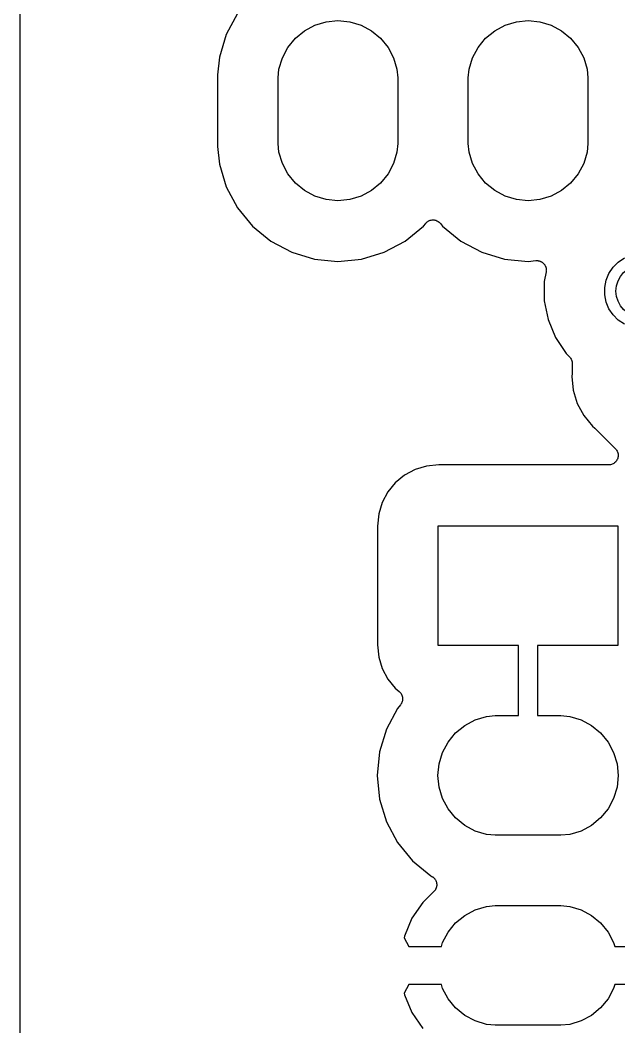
# Model space of a CAD drawing. Extents: x 2.36 to 5.74, y -5.57 to -1.66.
# Drawn here: x 2.358 to 2.673, y -4.332 to -3.802 of the extents above; entities that cross this region are included whole.
import ezdxf

# ---------------------------------------------------------------- set-up
doc = ezdxf.new("R2010")
doc.units = 0
doc.header["$MEASUREMENT"] = 0
doc.layers.add('BLACK', color=7, linetype='CONTINUOUS')

msp = doc.modelspace()

# ---------------------------------------------------------------- linework, layer by layer
at = {"layer": 'BLACK', "linetype": 'CONTINUOUS'}
for p, q in [((2.3578, -5.5622), (2.3578, -1.6628)), ((2.47211, -3.79891), (2.46623, -3.80991)), ((2.50742, -3.80794), (2.51289, -3.80501)), ((2.51289, -3.80501), (2.51883, -3.80321)), ((2.51883, -3.80321), (2.525, -3.8026)), ((2.525, -3.8026), (2.53117, -3.80321)), ((2.53117, -3.80321), (2.53711, -3.80501)), ((2.53711, -3.80501), (2.54258, -3.80794)), ((2.60742, -3.80794), (2.61289, -3.80501)), ((2.61289, -3.80501), (2.61883, -3.80321)), ((2.61883, -3.80321), (2.625, -3.8026)), ((2.625, -3.8026), (2.63117, -3.80321)), ((2.63117, -3.80321), (2.63711, -3.80501)), ((2.63711, -3.80501), (2.64258, -3.80794)), ((2.46623, -3.80991), (2.46261, -3.82184)), ((2.50262, -3.81187), (2.50742, -3.80794)), ((2.54258, -3.80794), (2.54738, -3.81187)), ((2.60262, -3.81187), (2.60742, -3.80794)), ((2.64258, -3.80794), (2.64738, -3.81187)), ((2.49869, -3.81667), (2.50262, -3.81187)), ((2.54738, -3.81187), (2.55131, -3.81667)), ((2.59869, -3.81667), (2.60262, -3.81187)), ((2.64738, -3.81187), (2.65131, -3.81667)), ((2.49576, -3.82214), (2.49869, -3.81667)), ((2.55131, -3.81667), (2.55424, -3.82214)), ((2.59576, -3.82214), (2.59869, -3.81667)), ((2.65131, -3.81667), (2.65424, -3.82214)), ((2.46261, -3.82184), (2.46169, -3.83114)), ((2.49396, -3.82808), (2.49576, -3.82214)), ((2.55424, -3.82214), (2.55604, -3.82808)), ((2.59396, -3.82808), (2.59576, -3.82214)), ((2.65424, -3.82214), (2.65604, -3.82808)), ((2.46169, -3.83114), (2.46169, -3.86886)), ((2.4935, -3.8327), (2.49396, -3.82808)), ((2.55604, -3.82808), (2.5565, -3.8327)), ((2.5935, -3.8327), (2.59396, -3.82808)), ((2.65604, -3.82808), (2.6565, -3.8327)), ((2.4935, -3.86729), (2.4935, -3.8327)), ((2.5565, -3.8327), (2.5565, -3.86729)), ((2.5935, -3.86729), (2.5935, -3.8327)), ((2.6565, -3.8327), (2.6565, -3.86729)), ((2.46169, -3.86886), (2.46261, -3.87816)), ((2.49396, -3.87192), (2.4935, -3.86729)), ((2.5565, -3.86729), (2.55604, -3.87192)), ((2.59396, -3.87192), (2.5935, -3.86729)), ((2.6565, -3.86729), (2.65604, -3.87192)), ((2.49576, -3.87786), (2.49396, -3.87192)), ((2.55604, -3.87192), (2.55424, -3.87786)), ((2.59576, -3.87786), (2.59396, -3.87192)), ((2.65604, -3.87192), (2.65424, -3.87786)), ((2.46261, -3.87816), (2.46623, -3.89009)), ((2.49869, -3.88333), (2.49576, -3.87786)), ((2.55424, -3.87786), (2.55131, -3.88333)), ((2.59869, -3.88333), (2.59576, -3.87786)), ((2.65424, -3.87786), (2.65131, -3.88333)), ((2.50262, -3.88813), (2.49869, -3.88333)), ((2.55131, -3.88333), (2.54738, -3.88813)), ((2.60262, -3.88813), (2.59869, -3.88333)), ((2.65131, -3.88333), (2.64738, -3.88813)), ((2.46623, -3.89009), (2.47211, -3.90109)), ((2.50742, -3.89206), (2.50262, -3.88813)), ((2.54738, -3.88813), (2.54258, -3.89206)), ((2.60742, -3.89206), (2.60262, -3.88813)), ((2.64738, -3.88813), (2.64258, -3.89206)), ((2.51289, -3.89499), (2.50742, -3.89206)), ((2.51883, -3.89679), (2.51289, -3.89499)), ((2.53711, -3.89499), (2.53117, -3.89679)), ((2.54258, -3.89206), (2.53711, -3.89499)), ((2.61289, -3.89499), (2.60742, -3.89206)), ((2.61883, -3.89679), (2.61289, -3.89499)), ((2.63711, -3.89499), (2.63117, -3.89679)), ((2.64258, -3.89206), (2.63711, -3.89499)), ((2.525, -3.8974), (2.51883, -3.89679)), ((2.53117, -3.89679), (2.525, -3.8974)), ((2.625, -3.8974), (2.61883, -3.89679)), ((2.63117, -3.89679), (2.625, -3.8974)), ((2.47211, -3.90109), (2.48002, -3.91073)), ((2.48002, -3.91073), (2.48966, -3.91864)), ((2.56034, -3.91864), (2.56998, -3.91073)), ((2.56998, -3.91073), (2.57113, -3.90932)), ((2.57113, -3.90932), (2.57116, -3.90929)), ((2.57116, -3.90929), (2.57118, -3.90927)), ((2.57116, -3.90929), (2.57116, -3.90929)), ((2.57116, -3.90929), (2.57116, -3.90929)), ((2.57118, -3.90927), (2.57152, -3.90894)), ((2.57152, -3.90894), (2.57186, -3.90861)), ((2.57186, -3.90861), (2.57187, -3.9086)), ((2.57187, -3.9086), (2.57188, -3.90859)), ((2.57188, -3.90859), (2.57227, -3.90833)), ((2.57227, -3.90833), (2.57267, -3.90807)), ((2.57267, -3.90807), (2.57268, -3.90807)), ((2.57268, -3.90807), (2.5727, -3.90806)), ((2.5727, -3.90806), (2.57313, -3.90788)), ((2.57313, -3.90788), (2.57357, -3.9077)), ((2.57357, -3.9077), (2.57359, -3.9077)), ((2.57359, -3.9077), (2.5736, -3.9077)), ((2.5736, -3.9077), (2.57406, -3.90761)), ((2.57406, -3.90761), (2.57453, -3.90752)), ((2.57453, -3.90752), (2.57455, -3.90752)), ((2.57455, -3.90752), (2.57456, -3.90752)), ((2.57456, -3.90752), (2.57503, -3.90752)), ((2.57503, -3.90752), (2.57551, -3.90752)), ((2.57551, -3.90752), (2.57552, -3.90752)), ((2.57552, -3.90752), (2.57554, -3.90752)), ((2.57554, -3.90752), (2.576, -3.90762)), ((2.576, -3.90762), (2.57646, -3.90772)), ((2.57646, -3.90772), (2.57648, -3.90772)), ((2.57648, -3.90772), (2.57649, -3.90772)), ((2.57649, -3.90772), (2.57692, -3.90791)), ((2.57692, -3.90791), (2.57736, -3.90809)), ((2.57736, -3.90809), (2.57738, -3.9081)), ((2.57738, -3.9081), (2.57739, -3.9081)), ((2.57739, -3.9081), (2.57778, -3.90837)), ((2.57778, -3.90837), (2.57818, -3.90863)), ((2.57818, -3.90863), (2.57819, -3.90864)), ((2.57819, -3.90864), (2.5782, -3.90865)), ((2.5782, -3.90865), (2.57853, -3.90899)), ((2.57853, -3.90899), (2.57887, -3.90932)), ((2.57887, -3.90932), (2.58002, -3.91073)), ((2.58002, -3.91073), (2.58966, -3.91864)), ((2.48966, -3.91864), (2.50066, -3.92452)), ((2.54934, -3.92452), (2.56034, -3.91864)), ((2.58966, -3.91864), (2.60066, -3.92452)), ((2.50066, -3.92452), (2.51259, -3.92814)), ((2.53741, -3.92814), (2.54934, -3.92452)), ((2.60066, -3.92452), (2.61259, -3.92814)), ((2.51259, -3.92814), (2.525, -3.92936)), ((2.525, -3.92936), (2.53741, -3.92814)), ((2.61259, -3.92814), (2.625, -3.92936)), ((2.625, -3.92936), (2.62911, -3.92896)), ((2.62911, -3.92896), (2.62918, -3.92895)), ((2.62918, -3.92895), (2.62941, -3.92895)), ((2.62941, -3.92895), (2.62964, -3.92893)), ((2.62964, -3.92893), (2.62989, -3.92896)), ((2.62989, -3.92896), (2.63015, -3.92896)), ((2.63015, -3.92896), (2.63038, -3.92901)), ((2.63038, -3.92901), (2.63061, -3.92904)), ((2.63061, -3.92904), (2.63085, -3.92911)), ((2.63085, -3.92911), (2.63111, -3.92917)), ((2.63111, -3.92917), (2.63132, -3.92926)), ((2.63132, -3.92926), (2.63154, -3.92933)), ((2.63154, -3.92933), (2.63177, -3.92945)), ((2.63177, -3.92945), (2.63201, -3.92955)), ((2.63201, -3.92955), (2.6322, -3.92968)), ((2.6322, -3.92968), (2.6324, -3.92979)), ((2.6324, -3.92979), (2.6326, -3.92996)), ((2.6326, -3.92996), (2.63281, -3.9301)), ((2.63281, -3.9301), (2.63297, -3.93027)), ((2.63297, -3.93027), (2.63315, -3.93041)), ((2.63315, -3.93041), (2.63331, -3.93061)), ((2.63331, -3.93061), (2.63349, -3.9308)), ((2.63349, -3.9308), (2.63362, -3.93099)), ((2.63362, -3.93099), (2.63377, -3.93117)), ((2.63377, -3.93117), (2.63389, -3.9314)), ((2.63389, -3.9314), (2.63403, -3.93161)), ((2.63403, -3.93161), (2.63411, -3.93183)), ((2.63411, -3.93183), (2.63422, -3.93203)), ((2.63422, -3.93203), (2.6343, -3.93228)), ((2.6343, -3.93228), (2.63439, -3.93252)), ((2.63439, -3.93252), (2.63444, -3.93275)), ((2.66756, -3.93568), (2.66971, -3.93245)), ((2.66971, -3.93245), (2.67245, -3.92971)), ((2.67245, -3.92971), (2.67568, -3.92756)), ((2.6345, -3.93491), (2.6335, -3.93993)), ((2.63444, -3.93275), (2.6345, -3.93297)), ((2.6345, -3.93297), (2.63453, -3.93322)), ((2.63453, -3.93468), (2.6345, -3.93491)), ((2.63453, -3.93322), (2.63458, -3.93348)), ((2.63457, -3.93445), (2.63453, -3.93468)), ((2.6346, -3.93394), (2.63457, -3.93419)), ((2.63457, -3.93419), (2.63457, -3.93445)), ((2.63458, -3.93348), (2.63458, -3.93371)), ((2.63458, -3.93371), (2.6346, -3.93394)), ((2.66607, -3.93926), (2.66756, -3.93568)), ((2.6335, -3.93993), (2.6335, -3.95007)), ((2.66531, -3.94306), (2.66607, -3.93926)), ((2.66531, -3.94694), (2.66531, -3.94306)), ((2.66607, -3.95074), (2.66531, -3.94694)), ((2.6335, -3.95007), (2.63548, -3.96002)), ((2.66756, -3.95432), (2.66607, -3.95074)), ((2.66971, -3.95755), (2.66756, -3.95432)), ((2.67245, -3.96029), (2.66971, -3.95755)), ((2.63548, -3.96002), (2.63936, -3.96939)), ((2.67568, -3.96244), (2.67245, -3.96029)), ((2.63936, -3.96939), (2.645, -3.97783)), ((2.645, -3.97783), (2.64672, -3.97955)), ((2.64672, -3.97955), (2.64674, -3.97956)), ((2.64674, -3.97956), (2.64674, -3.97956)), ((2.64674, -3.97956), (2.64674, -3.97956)), ((2.64674, -3.97956), (2.64677, -3.9796)), ((2.64677, -3.9796), (2.64706, -3.97996)), ((2.64706, -3.97996), (2.64735, -3.98032)), ((2.64735, -3.98032), (2.64737, -3.98034)), ((2.64737, -3.98034), (2.64738, -3.98036)), ((2.64738, -3.98036), (2.6476, -3.98077)), ((2.6476, -3.98077), (2.64781, -3.98118)), ((2.64781, -3.98118), (2.64782, -3.98121)), ((2.64782, -3.98121), (2.64783, -3.98123)), ((2.64783, -3.98123), (2.64796, -3.98167)), ((2.64796, -3.98167), (2.64809, -3.98212)), ((2.64809, -3.98212), (2.6481, -3.98214)), ((2.6481, -3.98214), (2.6481, -3.98217)), ((2.6481, -3.98217), (2.64814, -3.98263)), ((2.64814, -3.98263), (2.64819, -3.98309)), ((2.64819, -3.98309), (2.64819, -3.98795)), ((2.64816, -3.98844), (2.64801, -3.99)), ((2.64801, -3.99), (2.64872, -3.99722)), ((2.64819, -3.98802), (2.64816, -3.98823)), ((2.64816, -3.98823), (2.64816, -3.98844)), ((2.64819, -3.98795), (2.64819, -3.98802)), ((2.64872, -3.99722), (2.65028, -4.00236)), ((2.65028, -4.00236), (2.65028, -4.00236)), ((2.65028, -4.00236), (2.65083, -4.00416)), ((2.65083, -4.00416), (2.65424, -4.01055)), ((2.65424, -4.01055), (2.65884, -4.01616)), ((2.65884, -4.01616), (2.66006, -4.01715)), ((2.66006, -4.01715), (2.66011, -4.0172)), ((2.66011, -4.0172), (2.66026, -4.01735)), ((2.66026, -4.01735), (2.66042, -4.01748)), ((2.66042, -4.01748), (2.67092, -4.02798)), ((2.67092, -4.02798), (2.67096, -4.02802)), ((2.67096, -4.02802), (2.67096, -4.02802)), ((2.67096, -4.02802), (2.67096, -4.02802)), ((2.67096, -4.02802), (2.67097, -4.02803)), ((2.67097, -4.02803), (2.67127, -4.0284)), ((2.67127, -4.0284), (2.67157, -4.02878)), ((2.67157, -4.02878), (2.67157, -4.02878)), ((2.67157, -4.02878), (2.67158, -4.02879)), ((2.67158, -4.02879), (2.6718, -4.02922)), ((2.6718, -4.02922), (2.67202, -4.02964)), ((2.67214, -4.03299), (2.67199, -4.03345)), ((2.67202, -4.02964), (2.67202, -4.02965)), ((2.67202, -4.02965), (2.67203, -4.02966)), ((2.67203, -4.02966), (2.67216, -4.03012)), ((2.67228, -4.03254), (2.67214, -4.03299)), ((2.67216, -4.03012), (2.6723, -4.03058)), ((2.67233, -4.03204), (2.67228, -4.03252)), ((2.67228, -4.03252), (2.67228, -4.03253)), ((2.67228, -4.03253), (2.67228, -4.03254)), ((2.6723, -4.03058), (2.6723, -4.03059)), ((2.6723, -4.03059), (2.6723, -4.0306)), ((2.6723, -4.0306), (2.67234, -4.03107)), ((2.67238, -4.03157), (2.67233, -4.03204)), ((2.67234, -4.03107), (2.67238, -4.03155)), ((2.67238, -4.03155), (2.67238, -4.03156)), ((2.67238, -4.03156), (2.67238, -4.03157)), ((2.57152, -4.03715), (2.56552, -4.03897)), ((2.578, -4.03651), (2.57152, -4.03715)), ((2.66739, -4.03651), (2.578, -4.03651)), ((2.66787, -4.03647), (2.66739, -4.03651)), ((2.66834, -4.03642), (2.66787, -4.03647)), ((2.66835, -4.03642), (2.66834, -4.03642)), ((2.66836, -4.03642), (2.66835, -4.03642)), ((2.66882, -4.03628), (2.66836, -4.03642)), ((2.66927, -4.03614), (2.66882, -4.03628)), ((2.66928, -4.03614), (2.66927, -4.03614)), ((2.66929, -4.03614), (2.66928, -4.03614)), ((2.66971, -4.03591), (2.66929, -4.03614)), ((2.67014, -4.03569), (2.66971, -4.03591)), ((2.67015, -4.03568), (2.67014, -4.03568)), ((2.67014, -4.03568), (2.67014, -4.03569)), ((2.67052, -4.03538), (2.67015, -4.03568)), ((2.6709, -4.03507), (2.67052, -4.03538)), ((2.67091, -4.03506), (2.6709, -4.03507)), ((2.6709, -4.03507), (2.6709, -4.03507)), ((2.67122, -4.03469), (2.67091, -4.03506)), ((2.67152, -4.03433), (2.67122, -4.03469)), ((2.67153, -4.03431), (2.67152, -4.03432)), ((2.67152, -4.03432), (2.67152, -4.03433)), ((2.67176, -4.03389), (2.67153, -4.03431)), ((2.67199, -4.03347), (2.67176, -4.03389)), ((2.67199, -4.03345), (2.67199, -4.03346)), ((2.67199, -4.03346), (2.67199, -4.03347)), ((2.56, -4.04193), (2.55515, -4.0459)), ((2.56552, -4.03897), (2.56, -4.04193)), ((2.55515, -4.0459), (2.55118, -4.05075)), ((2.55118, -4.05075), (2.54822, -4.05627)), ((2.54822, -4.05627), (2.54641, -4.06227)), ((2.54641, -4.06227), (2.54577, -4.06875)), ((2.54577, -4.06875), (2.54577, -4.13125)), ((2.57776, -4.1315), (2.57776, -4.0685)), ((2.57776, -4.0685), (2.67224, -4.0685)), ((2.67224, -4.0685), (2.67224, -4.1315)), ((2.54577, -4.13125), (2.54641, -4.13773)), ((2.62, -4.1315), (2.57776, -4.1315)), ((2.62, -4.1685), (2.62, -4.1315)), ((2.67224, -4.1315), (2.63, -4.1315)), ((2.63, -4.1315), (2.63, -4.1685)), ((2.54641, -4.13773), (2.54822, -4.14373)), ((2.54822, -4.14373), (2.55118, -4.14925)), ((2.55118, -4.14925), (2.55515, -4.1541)), ((2.55515, -4.1541), (2.55719, -4.15577)), ((2.55719, -4.15577), (2.55721, -4.15579)), ((2.55721, -4.15579), (2.55721, -4.15579)), ((2.55721, -4.15579), (2.55722, -4.15579)), ((2.55722, -4.15579), (2.55724, -4.15581)), ((2.55724, -4.15581), (2.55757, -4.15615)), ((2.55757, -4.15615), (2.5579, -4.15648)), ((2.5579, -4.15648), (2.55791, -4.1565)), ((2.55791, -4.1565), (2.55792, -4.15651)), ((2.55792, -4.15651), (2.55818, -4.15691)), ((2.55818, -4.15691), (2.55844, -4.1573)), ((2.55844, -4.1573), (2.55844, -4.15732)), ((2.55844, -4.15732), (2.55845, -4.15733)), ((2.55845, -4.15733), (2.55863, -4.15777)), ((2.55863, -4.15777), (2.55881, -4.1582)), ((2.55881, -4.1582), (2.55881, -4.15822)), ((2.55881, -4.15822), (2.55882, -4.15824)), ((2.55882, -4.15824), (2.5589, -4.1587)), ((2.55899, -4.16017), (2.55889, -4.16063)), ((2.5589, -4.1587), (2.55899, -4.15916)), ((2.55899, -4.15916), (2.55899, -4.15918)), ((2.55899, -4.15918), (2.559, -4.1592)), ((2.559, -4.1592), (2.55899, -4.15967)), ((2.55899, -4.15967), (2.55899, -4.16014)), ((2.55899, -4.16014), (2.55899, -4.16015)), ((2.55899, -4.16015), (2.55899, -4.16017)), ((2.55636, -4.16466), (2.55048, -4.17566)), ((2.55788, -4.1628), (2.55636, -4.16466)), ((2.55814, -4.16241), (2.55788, -4.1628)), ((2.55841, -4.16202), (2.55814, -4.16241)), ((2.55842, -4.16199), (2.55841, -4.16201)), ((2.55841, -4.16201), (2.55841, -4.16202)), ((2.5586, -4.16156), (2.55842, -4.16199)), ((2.55879, -4.16113), (2.5586, -4.16156)), ((2.5588, -4.16109), (2.55879, -4.16111)), ((2.55879, -4.16111), (2.55879, -4.16113)), ((2.55889, -4.16063), (2.5588, -4.16109)), ((2.59167, -4.17369), (2.59714, -4.17076)), ((2.59714, -4.17076), (2.60308, -4.16896)), ((2.60308, -4.16896), (2.60771, -4.1685)), ((2.60771, -4.1685), (2.62, -4.1685)), ((2.63, -4.1685), (2.64229, -4.1685)), ((2.64229, -4.1685), (2.64692, -4.16896)), ((2.64692, -4.16896), (2.65286, -4.17076)), ((2.65286, -4.17076), (2.65833, -4.17369)), ((2.55048, -4.17566), (2.54686, -4.18759)), ((2.58687, -4.17762), (2.59167, -4.17369)), ((2.65833, -4.17369), (2.66313, -4.17762)), ((2.58294, -4.18242), (2.58687, -4.17762)), ((2.66313, -4.17762), (2.66706, -4.18242)), ((2.58001, -4.18789), (2.58294, -4.18242)), ((2.66706, -4.18242), (2.66999, -4.18789)), ((2.54686, -4.18759), (2.54564, -4.2)), ((2.57821, -4.19383), (2.58001, -4.18789)), ((2.66999, -4.18789), (2.67179, -4.19383)), ((2.5776, -4.2), (2.57821, -4.19383)), ((2.67179, -4.19383), (2.6724, -4.2)), ((2.54564, -4.2), (2.54686, -4.21241)), ((2.57821, -4.20617), (2.5776, -4.2)), ((2.6724, -4.2), (2.67179, -4.20617)), ((2.58001, -4.21211), (2.57821, -4.20617)), ((2.67179, -4.20617), (2.66999, -4.21211)), ((2.54686, -4.21241), (2.55048, -4.22434)), ((2.58294, -4.21758), (2.58001, -4.21211)), ((2.66999, -4.21211), (2.66706, -4.21758)), ((2.58687, -4.22238), (2.58294, -4.21758)), ((2.66706, -4.21758), (2.66313, -4.22238)), ((2.59167, -4.22631), (2.58687, -4.22238)), ((2.66313, -4.22238), (2.65833, -4.22631)), ((2.55048, -4.22434), (2.55636, -4.23534)), ((2.59714, -4.22924), (2.59167, -4.22631)), ((2.60308, -4.23104), (2.59714, -4.22924)), ((2.65286, -4.22924), (2.64692, -4.23104)), ((2.65833, -4.22631), (2.65286, -4.22924)), ((2.60771, -4.2315), (2.60308, -4.23104)), ((2.64229, -4.2315), (2.60771, -4.2315)), ((2.64692, -4.23104), (2.64229, -4.2315)), ((2.55636, -4.23534), (2.56427, -4.24498)), ((2.56427, -4.24498), (2.57391, -4.25289)), ((2.57391, -4.25289), (2.57431, -4.25311)), ((2.57431, -4.25311), (2.57438, -4.25314)), ((2.57438, -4.25314), (2.57459, -4.25329)), ((2.57459, -4.25329), (2.57481, -4.25341)), ((2.57481, -4.25341), (2.57499, -4.25356)), ((2.57499, -4.25356), (2.57518, -4.2537)), ((2.57518, -4.2537), (2.57536, -4.25388)), ((2.57536, -4.25388), (2.57555, -4.25404)), ((2.57555, -4.25404), (2.5757, -4.25423)), ((2.5757, -4.25423), (2.57586, -4.25439)), ((2.57586, -4.25439), (2.576, -4.25461)), ((2.576, -4.25461), (2.57616, -4.25481)), ((2.57616, -4.25481), (2.57627, -4.25502)), ((2.57627, -4.25502), (2.57639, -4.25521)), ((2.57639, -4.25521), (2.57649, -4.25545)), ((2.57649, -4.25545), (2.57661, -4.25568)), ((2.57661, -4.25568), (2.57667, -4.2559)), ((2.57667, -4.2559), (2.57676, -4.25612)), ((2.57546, -4.26109), (2.56962, -4.26681)), ((2.57562, -4.26089), (2.57546, -4.26109)), ((2.5758, -4.26071), (2.57562, -4.26089)), ((2.57593, -4.26052), (2.5758, -4.26071)), ((2.57608, -4.26034), (2.57593, -4.26052)), ((2.57621, -4.26012), (2.57608, -4.26034)), ((2.57635, -4.25991), (2.57621, -4.26012)), ((2.57644, -4.25969), (2.57635, -4.25991)), ((2.57655, -4.25949), (2.57644, -4.25969)), ((2.57663, -4.25924), (2.57655, -4.25949)), ((2.57673, -4.25901), (2.57663, -4.25924)), ((2.57678, -4.25878), (2.57673, -4.25901)), ((2.57676, -4.25612), (2.5768, -4.25637)), ((2.57685, -4.25856), (2.57678, -4.25878)), ((2.5768, -4.25637), (2.57687, -4.25661)), ((2.57688, -4.2583), (2.57685, -4.25856)), ((2.57687, -4.25661), (2.57689, -4.25685)), ((2.57693, -4.25805), (2.57688, -4.2583)), ((2.57689, -4.25685), (2.57694, -4.25708)), ((2.57696, -4.25759), (2.57693, -4.25782)), ((2.57693, -4.25782), (2.57693, -4.25805)), ((2.57694, -4.25708), (2.57694, -4.25733)), ((2.57694, -4.25733), (2.57696, -4.25759)), ((2.56962, -4.26681), (2.56391, -4.27518)), ((2.59167, -4.27369), (2.59714, -4.27076)), ((2.59714, -4.27076), (2.60308, -4.26896)), ((2.60308, -4.26896), (2.60771, -4.2685)), ((2.60771, -4.2685), (2.64229, -4.2685)), ((2.64229, -4.2685), (2.64692, -4.26896)), ((2.64692, -4.26896), (2.65286, -4.27076)), ((2.65286, -4.27076), (2.65833, -4.27369)), ((2.56391, -4.27518), (2.55993, -4.28451)), ((2.58687, -4.27762), (2.59167, -4.27369)), ((2.65833, -4.27369), (2.66313, -4.27762)), ((2.58001, -4.28789), (2.58294, -4.28242)), ((2.58294, -4.28242), (2.58687, -4.27762)), ((2.66313, -4.27762), (2.66706, -4.28242)), ((2.66706, -4.28242), (2.66999, -4.28789)), ((2.55993, -4.28451), (2.55973, -4.28548)), ((2.55973, -4.28548), (2.56221, -4.29)), ((2.56221, -4.29), (2.57937, -4.29)), ((2.57937, -4.29), (2.58001, -4.28789)), ((2.66999, -4.28789), (2.67063, -4.29)), ((2.67063, -4.29), (2.68779, -4.29)), ((2.56221, -4.31), (2.55973, -4.31452)), ((2.57937, -4.31), (2.56221, -4.31)), ((2.58001, -4.31211), (2.57937, -4.31)), ((2.58294, -4.31758), (2.58001, -4.31211)), ((2.66999, -4.31211), (2.66706, -4.31758)), ((2.67063, -4.31), (2.66999, -4.31211)), ((2.68779, -4.31), (2.67063, -4.31)), ((2.55973, -4.31452), (2.55993, -4.31549)), ((2.55993, -4.31549), (2.56391, -4.32482)), ((2.58687, -4.32238), (2.58294, -4.31758)), ((2.66706, -4.31758), (2.66313, -4.32238)), ((2.56391, -4.32482), (2.56962, -4.33319)), ((2.59167, -4.32631), (2.58687, -4.32238)), ((2.66313, -4.32238), (2.65833, -4.32631)), ((2.59714, -4.32924), (2.59167, -4.32631)), ((2.60308, -4.33104), (2.59714, -4.32924)), ((2.65286, -4.32924), (2.64692, -4.33104)), ((2.65833, -4.32631), (2.65286, -4.32924)), ((2.60771, -4.3315), (2.60308, -4.33104)), ((2.64229, -4.3315), (2.60771, -4.3315)), ((2.64692, -4.33104), (2.64229, -4.3315))]:
    msp.add_line(p, q, dxfattribs=at)
at = {"layer": 'BLACK'}
msp.add_circle((2.685, -3.945), 0.01378, dxfattribs=at)

doc.saveas('drawing.dxf')
